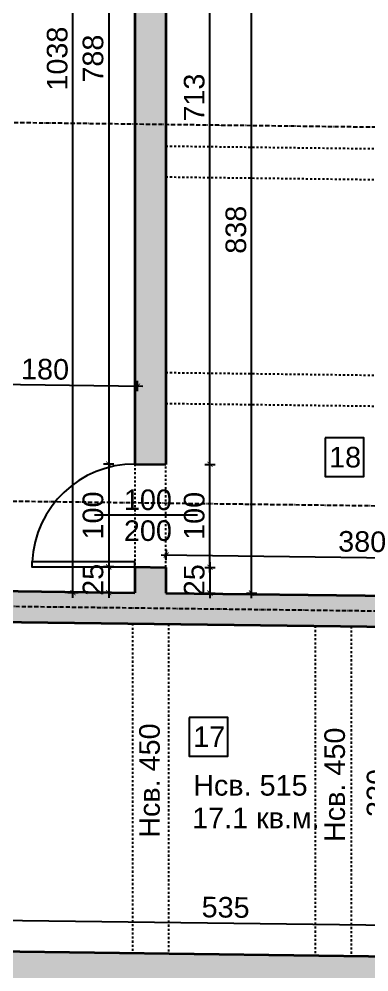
# Model space of a CAD drawing. Header units: inches. Extents: x -72385 to 39588, y -6525 to 66685.
# Drawn here: x -52215 to -51875, y 15684 to 16609 of the extents above; entities that cross this region are included whole.
import ezdxf

# ---------------------------------------------------------------- set-up
doc = ezdxf.new("R2010")
doc.units = ezdxf.units.IN
doc.header["$MEASUREMENT"] = 0
doc.linetypes.add('DashDot', pattern=[0.6, 0.4, -0.1, 0, -0.1])
doc.linetypes.add('Hidden', pattern=[0.4, 0.2, -0.2])
for name, color, linetype, lineweight in [('Врати', 251, 'Continuous', 25), ('Линия на разрез', 252, 'DashDot', 25), ('Надписи Hсв', 252, 'Continuous', 25), ('Надписи врати', 252, 'Continuous', 25), ('Надписи коти вътрешни', 252, 'Continuous', 25), ('Надписи номера на пом.', 252, 'Continuous', 25), ('Надписи площ', 252, 'Continuous', 25), ('Оси', 252, 'DashDot', 25), ('Пунктир', 253, 'Hidden', 25), ('Разрезни линии', 7, 'Continuous', 35), ('Щрих стени', 254, 'Continuous', 25)]:
    doc.layers.add(name, color=color, linetype=linetype, lineweight=lineweight)
doc.styles.add('Arial Regular', font='arial.ttf')
doc.styles.get("Standard").update_dxf_attribs({"font": 'arial.ttf'})
doc.dimstyles.new('Annotative', dxfattribs={"dimscale": 0, "dimtxt": 20, "dimasz": 5, "dimexe": 5, "dimexo": 5, "dimgap": 5, "dimtad": 1, "dimdec": 0, "dimzin": 0, "dimdsep": 46, "dimtxsty": 'Standard', "dimblk": 'ARCHTICK', "dimcen": 5, "dimdle": 5, "dimadec": 0, "dimazin": 0, "dimtfac": 1, "dimtdec": 0, "dimtofl": 0, "dimtmove": 0, "dimatfit": 3, "dimldrblk": 'ARCHTICK', "dimfxl": 5, "dimfxlon": 1, "dimtolj": 1, "dimtzin": 0, "dimarcsym": 1})

# ---------------------------------------------------------------- blocks, each defined once
blk = doc.blocks.new('_ArchTick')
at = {"color": 0, "linetype": 'ByBlock', "const_width": 0.15}
blk.add_lwpolyline([(-0.5, -0.5), (0.5, 0.5)], dxfattribs=at)
blk = doc.blocks.new('*D4426')
at = {"layer": 'Defpoints', "color": 0, "ltscale": 50, "transparency": 16777216}
for p in [(-52102.34, 16964.74), (-52127.73, 16177.17), (-52102.34, 16177.17)]:
    blk.add_point(p, dxfattribs=at)
at = {"layer": 'Надписи коти вътрешни', "color": 0, "lineweight": -2, "ltscale": 50, "transparency": 16777216}
for p, q in [((-52127.73, 16969.74), (-52127.73, 16172.17)), ((-52122.73, 16964.74), (-52132.73, 16964.74)), ((-52122.73, 16177.17), (-52132.73, 16177.17))]:
    blk.add_line(p, q, dxfattribs=at)
at = {"layer": 'Надписи коти вътрешни', "color": 0, "lineweight": -2, "ltscale": 50, "transparency": 16777216, "xscale": 5, "yscale": 5, "zscale": 5}
for p, rotation in [((-52127.73, 16964.74), 90), ((-52127.73, 16177.17), 270)]:
    blk.add_blockref('_ArchTick', p, dxfattribs=dict(at, rotation=rotation))
at = {"layer": 'Надписи коти вътрешни', "color": 0, "ltscale": 50, "transparency": 16777216, "insert": (-52142.94, 16570.95), "char_height": 20, "attachment_point": 5, "rotation": 90}
blk.add_mtext('\\A1;788', dxfattribs=at)
blk = doc.blocks.new('*D4427')
at = {"layer": 'Defpoints', "color": 0, "ltscale": 50, "transparency": 16777216}
for p in [(-52102.34, 16177.18), (-52127.73, 16077.17), (-52102.34, 16077.17)]:
    blk.add_point(p, dxfattribs=at)
at = {"layer": 'Надписи коти вътрешни', "color": 0, "lineweight": -2, "ltscale": 50, "transparency": 16777216}
for p, q in [((-52127.73, 16182.18), (-52127.73, 16072.17)), ((-52122.73, 16177.18), (-52132.73, 16177.18)), ((-52122.73, 16077.17), (-52132.73, 16077.17))]:
    blk.add_line(p, q, dxfattribs=at)
at = {"layer": 'Надписи коти вътрешни', "color": 0, "lineweight": -2, "ltscale": 50, "transparency": 16777216, "xscale": 5, "yscale": 5, "zscale": 5}
for p, rotation in [((-52127.73, 16177.18), 90), ((-52127.73, 16077.17), 270)]:
    blk.add_blockref('_ArchTick', p, dxfattribs=dict(at, rotation=rotation))
at = {"layer": 'Надписи коти вътрешни', "color": 0, "ltscale": 50, "transparency": 16777216, "insert": (-52142.94, 16127.17), "char_height": 20, "attachment_point": 5, "rotation": 90}
blk.add_mtext('\\A1;100', dxfattribs=at)
blk = doc.blocks.new('*D4428')
at = {"layer": 'Defpoints', "color": 0, "ltscale": 50, "transparency": 16777216}
for p in [(-52102.34, 16077.17), (-52127.73, 16052.17), (-52102.34, 16052.17)]:
    blk.add_point(p, dxfattribs=at)
at = {"layer": 'Надписи коти вътрешни', "color": 0, "lineweight": -2, "ltscale": 50, "transparency": 16777216}
for p, q in [((-52127.73, 16082.17), (-52127.73, 16047.17)), ((-52122.73, 16077.17), (-52132.73, 16077.17)), ((-52122.73, 16052.17), (-52132.73, 16052.17))]:
    blk.add_line(p, q, dxfattribs=at)
at = {"layer": 'Надписи коти вътрешни', "color": 0, "lineweight": -2, "ltscale": 50, "transparency": 16777216, "xscale": 5, "yscale": 5, "zscale": 5}
for p, rotation in [((-52127.73, 16077.17), 90), ((-52127.73, 16052.17), 270)]:
    blk.add_blockref('_ArchTick', p, dxfattribs=dict(at, rotation=rotation))
at = {"layer": 'Надписи коти вътрешни', "color": 0, "ltscale": 50, "transparency": 16777216, "insert": (-52142.94, 16064.67), "char_height": 20, "attachment_point": 5, "rotation": 90}
blk.add_mtext('\\A1;25', dxfattribs=at)
blk = doc.blocks.new('*D481')
at = {"layer": 'Defpoints', "color": 0, "ltscale": 50, "transparency": 16777216}
for p in [(-52099.78, 16252.84), (-52282.34, 16054.46), (-52102.34, 16052.17)]:
    blk.add_point(p, dxfattribs=at)
at = {"layer": 'Надписи коти вътрешни', "color": 0, "lineweight": -2, "ltscale": 50, "transparency": 16777216}
for p, q in [((-52284.78, 16255.19), (-52094.78, 16252.77)), ((-52279.85, 16250.13), (-52279.72, 16260.13)), ((-52099.85, 16247.84), (-52099.72, 16257.84))]:
    blk.add_line(p, q, dxfattribs=at)
at = {"layer": 'Надписи коти вътрешни', "color": 0, "lineweight": -2, "ltscale": 50, "transparency": 16777216, "xscale": 5, "yscale": 5, "zscale": 5}
for p, rotation in [((-52279.78, 16255.13), 179.2706286525501), ((-52099.78, 16252.84), 359.2706286525501)]:
    blk.add_blockref('_ArchTick', p, dxfattribs=dict(at, rotation=rotation))
at = {"layer": 'Надписи коти вътрешни', "color": 0, "ltscale": 50, "transparency": 16777216, "insert": (-52189.59, 16269.19), "char_height": 20, "attachment_point": 5, "rotation": 359.27063}
blk.add_mtext('\\A1;180', dxfattribs=at)
blk = doc.blocks.new('*D4432')
at = {"layer": 'Defpoints', "color": 0, "ltscale": 50, "transparency": 16777216}
for p in [(-52162.5, 17089.75), (-52102.34, 17089.75), (-52102.34, 16052.17)]:
    blk.add_point(p, dxfattribs=at)
at = {"layer": 'Надписи коти вътрешни', "color": 0, "lineweight": -2, "ltscale": 50, "transparency": 16777216}
for p, q in [((-52157.5, 17089.75), (-52167.5, 17089.75)), ((-52162.5, 16047.17), (-52162.5, 17094.75)), ((-52157.5, 16052.17), (-52167.5, 16052.17))]:
    blk.add_line(p, q, dxfattribs=at)
at = {"layer": 'Надписи коти вътрешни', "color": 0, "lineweight": -2, "ltscale": 50, "transparency": 16777216, "xscale": 5, "yscale": 5, "zscale": 5}
for p, rotation in [((-52162.5, 17089.75), 90), ((-52162.5, 16052.17), 270)]:
    blk.add_blockref('_ArchTick', p, dxfattribs=dict(at, rotation=rotation))
at = {"layer": 'Надписи коти вътрешни', "color": 0, "ltscale": 50, "transparency": 16777216, "insert": (-52177.72, 16570.96), "char_height": 20, "attachment_point": 5, "rotation": 90}
blk.add_mtext('\\A1;1038', dxfattribs=at)
blk = doc.blocks.new('*D4433')
at = {"layer": 'Defpoints', "color": 0, "ltscale": 50, "transparency": 16777216}
for p in [(-52072.34, 16076.79), (-52072.34, 16051.78), (-52029.47, 16051.78)]:
    blk.add_point(p, dxfattribs=at)
at = {"layer": 'Надписи коти вътрешни', "color": 0, "lineweight": -2, "ltscale": 50, "transparency": 16777216}
for p, q in [((-52029.47, 16081.79), (-52029.47, 16046.78)), ((-52034.47, 16076.79), (-52024.47, 16076.79)), ((-52034.47, 16051.78), (-52024.47, 16051.78))]:
    blk.add_line(p, q, dxfattribs=at)
at = {"layer": 'Надписи коти вътрешни', "color": 0, "lineweight": -2, "ltscale": 50, "transparency": 16777216, "xscale": 5, "yscale": 5, "zscale": 5}
for p, rotation in [((-52029.47, 16076.79), 90), ((-52029.47, 16051.78), 270)]:
    blk.add_blockref('_ArchTick', p, dxfattribs=dict(at, rotation=rotation))
at = {"layer": 'Надписи коти вътрешни', "color": 0, "ltscale": 50, "transparency": 16777216, "insert": (-52044.68, 16064.28), "char_height": 20, "attachment_point": 5, "rotation": 90}
blk.add_mtext('\\A1;25', dxfattribs=at)
blk = doc.blocks.new('*D4146')
at = {"layer": 'Defpoints', "color": 0, "ltscale": 50, "transparency": 16777216}
for p in [(-52072.34, 16176.79), (-52029.47, 16176.79), (-52072.34, 16076.79)]:
    blk.add_point(p, dxfattribs=at)
at = {"layer": 'Надписи коти вътрешни', "color": 0, "lineweight": -2, "ltscale": 50, "transparency": 16777216}
for p, q in [((-52029.47, 16071.79), (-52029.47, 16181.79)), ((-52034.47, 16176.79), (-52024.47, 16176.79)), ((-52034.47, 16076.79), (-52024.47, 16076.79))]:
    blk.add_line(p, q, dxfattribs=at)
at = {"layer": 'Надписи коти вътрешни', "color": 0, "lineweight": -2, "ltscale": 50, "transparency": 16777216, "xscale": 5, "yscale": 5, "zscale": 5}
for p, rotation in [((-52029.47, 16176.79), 90), ((-52029.47, 16076.79), 270)]:
    blk.add_blockref('_ArchTick', p, dxfattribs=dict(at, rotation=rotation))
at = {"layer": 'Надписи коти вътрешни', "color": 0, "ltscale": 50, "transparency": 16777216, "insert": (-52044.68, 16126.79), "char_height": 20, "attachment_point": 5, "rotation": 90}
blk.add_mtext('\\A1;100', dxfattribs=at)
blk = doc.blocks.new('*D4434')
at = {"layer": 'Defpoints', "color": 0, "ltscale": 50, "transparency": 16777216}
for p in [(-52072.34, 16889.35), (-52029.47, 16889.35), (-52072.34, 16176.79)]:
    blk.add_point(p, dxfattribs=at)
at = {"layer": 'Надписи коти вътрешни', "color": 0, "lineweight": -2, "ltscale": 50, "transparency": 16777216}
for p, q in [((-52029.47, 16171.79), (-52029.47, 16894.35)), ((-52034.47, 16889.35), (-52024.47, 16889.35)), ((-52034.47, 16176.79), (-52024.47, 16176.79))]:
    blk.add_line(p, q, dxfattribs=at)
at = {"layer": 'Надписи коти вътрешни', "color": 0, "lineweight": -2, "ltscale": 50, "transparency": 16777216, "xscale": 5, "yscale": 5, "zscale": 5}
for p, rotation in [((-52029.47, 16889.35), 90), ((-52029.47, 16176.79), 270)]:
    blk.add_blockref('_ArchTick', p, dxfattribs=dict(at, rotation=rotation))
at = {"layer": 'Надписи коти вътрешни', "color": 0, "ltscale": 50, "transparency": 16777216, "insert": (-52044.69, 16533.07), "char_height": 20, "attachment_point": 5, "rotation": 90}
blk.add_mtext('\\A1;713', dxfattribs=at)
blk = doc.blocks.new('*D8210')
at = {"layer": 'Defpoints', "color": 0, "ltscale": 50, "transparency": 16777216}
for p in [(-52072.34, 16889.35), (-51989.03, 16889.35), (-52072.34, 16051.78)]:
    blk.add_point(p, dxfattribs=at)
at = {"layer": 'Надписи коти вътрешни', "color": 0, "lineweight": -2, "ltscale": 50, "transparency": 16777216}
for p, q in [((-51989.03, 16046.78), (-51989.03, 16894.35)), ((-51994.03, 16889.35), (-51984.03, 16889.35)), ((-51994.03, 16051.78), (-51984.03, 16051.78))]:
    blk.add_line(p, q, dxfattribs=at)
at = {"layer": 'Надписи коти вътрешни', "color": 0, "lineweight": -2, "ltscale": 50, "transparency": 16777216, "xscale": 5, "yscale": 5, "zscale": 5}
for p, rotation in [((-51989.03, 16889.35), 90), ((-51989.03, 16051.78), 270)]:
    blk.add_blockref('_ArchTick', p, dxfattribs=dict(at, rotation=rotation))
at = {"layer": 'Надписи коти вътрешни', "color": 0, "ltscale": 50, "transparency": 16777216, "insert": (-52004.24, 16404.7), "char_height": 20, "attachment_point": 5, "rotation": 90}
blk.add_mtext('\\A1;838', dxfattribs=at)
blk = doc.blocks.new('*D486')
at = {"layer": 'Defpoints', "color": 0, "ltscale": 50, "transparency": 16777216}
for p in [(-51691.86, 16084.08), (-52072.34, 16051.78), (-51692.34, 16046.95)]:
    blk.add_point(p, dxfattribs=at)
at = {"layer": 'Надписи коти вътрешни', "color": 0, "lineweight": -2, "ltscale": 50, "transparency": 16777216}
for p, q in [((-52076.86, 16088.98), (-51686.86, 16084.02)), ((-52071.93, 16083.92), (-52071.8, 16093.92)), ((-51691.93, 16079.08), (-51691.8, 16089.08))]:
    blk.add_line(p, q, dxfattribs=at)
at = {"layer": 'Надписи коти вътрешни', "color": 0, "lineweight": -2, "ltscale": 50, "transparency": 16777216, "xscale": 5, "yscale": 5, "zscale": 5}
for p, rotation in [((-52071.86, 16088.92), 179.2706286525495), ((-51691.86, 16084.08), 359.2706286525495)]:
    blk.add_blockref('_ArchTick', p, dxfattribs=dict(at, rotation=rotation))
at = {"layer": 'Надписи коти вътрешни', "color": 0, "ltscale": 50, "transparency": 16777216, "insert": (-51881.67, 16101.72), "char_height": 20, "attachment_point": 5, "rotation": 359.27063}
blk.add_mtext('\\A1;380', dxfattribs=at)
blk = doc.blocks.new('*D7655')
at = {"layer": 'Defpoints', "color": 0, "ltscale": 50, "transparency": 16777216}
for p in [(-51746.95, 15727.83), (-52282.34, 15704.43), (-51747.34, 15697.62)]:
    blk.add_point(p, dxfattribs=at)
at = {"layer": 'Надписи коти вътрешни', "color": 0, "lineweight": -2, "ltscale": 50, "transparency": 16777216}
for p, q in [((-52282.02, 15729.64), (-52281.89, 15739.64)), ((-52286.95, 15734.7), (-51741.95, 15727.76)), ((-51747.02, 15722.83), (-51746.89, 15732.83))]:
    blk.add_line(p, q, dxfattribs=at)
at = {"layer": 'Надписи коти вътрешни', "color": 0, "lineweight": -2, "ltscale": 50, "transparency": 16777216, "xscale": 5, "yscale": 5, "zscale": 5}
for p, rotation in [((-52281.95, 15734.64), 179.2706286525454), ((-51746.95, 15727.83), 359.2706286525454)]:
    blk.add_blockref('_ArchTick', p, dxfattribs=dict(at, rotation=rotation))
at = {"layer": 'Надписи коти вътрешни', "color": 0, "ltscale": 50, "transparency": 16777216, "insert": (-52014.26, 15746.45), "char_height": 20, "attachment_point": 5, "rotation": 359.27063}
blk.add_mtext('\\A1;535', dxfattribs=at)
blk = doc.blocks.new('*D494')
at = {"layer": 'Defpoints', "color": 0, "ltscale": 50, "transparency": 16777216}
for p in [(-51747.34, 16017.64), (-51851.95, 15697.62), (-51747.34, 15697.62)]:
    blk.add_point(p, dxfattribs=at)
at = {"layer": 'Надписи коти вътрешни', "color": 0, "lineweight": -2, "ltscale": 50, "transparency": 16777216}
for p, q in [((-51851.95, 16022.64), (-51851.95, 15692.62)), ((-51846.95, 16017.64), (-51856.95, 16017.64)), ((-51846.95, 15697.62), (-51856.95, 15697.62))]:
    blk.add_line(p, q, dxfattribs=at)
at = {"layer": 'Надписи коти вътрешни', "color": 0, "lineweight": -2, "ltscale": 50, "transparency": 16777216, "xscale": 5, "yscale": 5, "zscale": 5}
for p, rotation in [((-51851.95, 16017.64), 90), ((-51851.95, 15697.62), 270)]:
    blk.add_blockref('_ArchTick', p, dxfattribs=dict(at, rotation=rotation))
at = {"layer": 'Надписи коти вътрешни', "color": 0, "ltscale": 50, "transparency": 16777216, "insert": (-51867.17, 15857.63), "char_height": 20, "attachment_point": 5, "rotation": 90}
blk.add_mtext('\\A1;320', dxfattribs=at)

msp = doc.modelspace()

# ---------------------------------------------------------------- hatches: boundary and pattern name
at = {"layer": 'Щрих стени', "ltscale": 10}
h = msp.add_hatch(color=256, dxfattribs=at)
h.dxf.hatch_style = 1
h.paths.add_polyline_path([(-52272.34, 17091.91), (-52102.34, 17089.75), (-52102.34, 17054.75), (-52072.34, 17054.36), (-52072.34, 17089.37), (-51747.34, 17085.23), (-51747.34, 17050.23), (-51717.34, 17049.85), (-51717.34, 17084.85), (-51702.34, 17084.66), (-51702.34, 17104.66), (-51802.34, 17105.93), (-51802.34, 17120.93), (-52317.34, 17127.49), (-52317.34, 16319.92), (-52282.34, 16319.48), (-52282.34, 16554.5), (-52272.34, 16554.37)])
h.paths.add_polyline_path([(-52062.34, 16919.23), (-52072.34, 16919.35), (-52072.34, 16964.36), (-52102.34, 16964.74), (-52102.34, 16177.18), (-52072.34, 16176.79), (-52072.34, 16889.35), (-52062.34, 16889.22)])
h.paths.add_polyline_path([(-51677.34, 16914.33), (-51687.34, 16914.45), (-51687.34, 16929.45), (-51717.34, 16929.84), (-51717.34, 16959.84), (-51747.34, 16960.22), (-51747.34, 16915.22), (-51962.34, 16917.95), (-51962.34, 16887.95), (-51677.34, 16884.32)])
h.paths.add_polyline_path([(-51367.34, 17115.4), (-51612.34, 17118.51), (-51612.34, 17083.51), (-51397.34, 17080.77), (-51397.34, 16538.23), (-51404.84, 16538.33), (-51404.84, 16458.32), (-51397.34, 16458.22), (-51397.34, 16043.19), (-51547.34, 16045.1), (-51547.34, 16395.13), (-51577.34, 16395.51), (-51577.34, 16045.48), (-51592.34, 16045.67), (-51592.34, 16015.67), (-51397.34, 16013.19), (-51397.34, 15938.18), (-51399.84, 15938.21), (-51399.84, 15858.21), (-51367.34, 15857.79), (-51337.34, 15857.41), (-51337.34, 15892.41), (-51367.34, 15892.8), (-51367.34, 16502.85), (-51337.31, 16502.46), (-51337.31, 16537.47), (-51367.34, 16537.85)])
h.paths.add_polyline_path([(-51547.34, 16912.67), (-51577.34, 16913.05), (-51577.34, 16495.52), (-51547.34, 16495.14)], flags=17)
h.paths.add_polyline_path([(-51692.34, 16046.95), (-52072.34, 16051.78), (-52072.34, 16076.79), (-52102.34, 16077.17), (-52102.34, 16052.17), (-52317.34, 16054.9), (-52317.34, 16019.9), (-52282.34, 16019.45), (-52282.34, 16024.45), (-51747.34, 16017.64), (-51747.34, 15905.13), (-51717.34, 15904.75), (-51717.34, 16017.26), (-51692.34, 16016.94)])
h.paths.add_polyline_path([(-51597.34, 15695.71), (-51717.34, 15697.24), (-51717.34, 15804.74), (-51747.34, 15805.13), (-51747.34, 15697.62), (-52282.34, 15704.43), (-52282.34, 15754.45), (-52317.34, 15754.9), (-52317.34, 15292.34), (-51967.34, 15287.88), (-51967.34, 15322.89), (-51969.84, 15322.92), (-51969.84, 15402.93), (-51699.84, 15399.49), (-51699.84, 15394.49), (-51669.84, 15394.11), (-51669.84, 15429.11), (-51999.84, 15433.31), (-51999.84, 15323.3), (-52282.34, 15326.9), (-52282.34, 15674.43), (-51597.34, 15665.71)])
h.paths.add_polyline_path([(-51367.34, 15707.78), (-51397.34, 15708.16), (-51397.34, 15693.16), (-51497.34, 15694.44), (-51497.34, 15664.43), (-51397.34, 15663.16), (-51397.34, 15350.63), (-51402.34, 15350.7), (-51402.34, 15280.69), (-51367.34, 15280.25)])
h.paths.add_polyline_path([(-51667.34, 15319.07), (-51669.84, 15319.1), (-51669.84, 15324.1), (-51699.84, 15324.48), (-51699.84, 15319.48), (-51702.34, 15319.51), (-51702.34, 15284.51), (-51667.34, 15284.07)])

# ---------------------------------------------------------------- linework, layer by layer
at = {"layer": 'Врати', "ltscale": 50}
msp.add_lwpolyline([(-52102.34, 16077.17), (-52102.34, 16082.17), (-52202.34, 16082.17), (-52202.34, 16077.17)], close=True, dxfattribs=at)
msp.add_arc((-52102.34, 16077.17), 100, 90, 177.13402, dxfattribs=at)
at = {"layer": 'Линия на разрез', "ltscale": 10}
msp.add_lwpolyline([(-52477.21, 16144.44), (-41314.83, 16002.34), (-41314.83, 15502.3), (-40082.38, 15486.61)], dxfattribs=at)
at = {"layer": 'Надписи врати', "ltscale": 50}
msp.add_line((-52141.68, 16127.92), (-52041.68, 16127.92), dxfattribs=at)
at = {"layer": 'Надписи номера на пом.', "ltscale": 50}
for points in [[(-51917.67, 16202.54), (-51917.67, 16165.04), (-51880.17, 16165.04), (-51880.17, 16202.54)], [(-52049.55, 15930.96), (-52049.55, 15893.46), (-52012.05, 15893.46), (-52012.05, 15930.96)]]:
    msp.add_lwpolyline(points, close=True, dxfattribs=at)
at = {"layer": 'Оси', "ltscale": 10}
msp.add_line((-39839.84, 16351.09), (-52699.84, 16514.81), dxfattribs=at)
msp.add_lwpolyline([(-39839.84, 15751.04), (-51384.84, 15898.02), (-51384.84, 16028.03), (-52699.84, 16044.77)], dxfattribs=at)
at = {"layer": 'Пунктир', "ltscale": 10}
for p, q in [((-52072.34, 16486.07), (-51577.34, 16479.77)), ((-52072.34, 16456.07), (-51577.34, 16449.76)), ((-52072.34, 16266.05), (-51577.34, 16259.75)), ((-52072.34, 16236.05), (-51577.34, 16229.75)), ((-52102.34, 16177.17), (-52102.34, 16077.17)), ((-52072.34, 16076.79), (-52072.34, 16176.79)), ((-52104.84, 16022.19), (-52104.84, 15702.17)), ((-52069.84, 16021.75), (-52069.84, 15701.72)), ((-51927.34, 16019.94), (-51927.34, 15699.91)), ((-51892.34, 16019.49), (-51892.34, 15699.46))]:
    msp.add_line(p, q, dxfattribs=at)
at = {"layer": 'Разрезни линии', "ltscale": 50}
for p, q in [((-52102.34, 16964.74), (-52102.34, 16177.18)), ((-52072.34, 16889.35), (-52072.34, 16176.79)), ((-52102.34, 16177.18), (-52072.34, 16176.79)), ((-52102.34, 16077.17), (-52072.34, 16076.79)), ((-52102.34, 16077.17), (-52102.34, 16052.17)), ((-52072.34, 16076.79), (-52072.34, 16051.78)), ((-52317.34, 16054.9), (-52102.34, 16052.17)), ((-52072.34, 16051.78), (-51692.34, 16046.95)), ((-52282.34, 16024.45), (-51747.34, 16017.64)), ((-52282.34, 15704.43), (-51747.34, 15697.62))]:
    msp.add_line(p, q, dxfattribs=at)

# ---------------------------------------------------------------- texts
at = {"layer": 'Надписи Hсв', "ltscale": 100, "char_height": 20, "width": 180.4891, "attachment_point": 1, "rotation": 90, "style": 'Arial Regular'}
for insert in [(-52098.2, 15814.1), (-51918.44, 15810.01)]:
    msp.add_mtext('\\pxt8;Hсв. 450', dxfattribs=dict(at, insert=insert))
at = {"layer": 'Надписи Hсв', "ltscale": 100, "insert": (-52045.81, 15875.05), "char_height": 20, "width": 180.4891, "attachment_point": 1, "style": 'Arial Regular'}
msp.add_mtext('\\pxt8;Hсв. 515', dxfattribs=at)
at = {"layer": 'Надписи врати', "ltscale": 100, "char_height": 20, "width": 180.4891, "attachment_point": 1, "style": 'Arial Regular'}
for s, insert in [('100', (-52113.02, 16152.44)), ('200', (-52113.02, 16122.44))]:
    msp.add_mtext(s, dxfattribs=dict(at, insert=insert))
at = {"layer": 'Надписи номера на пом.', "ltscale": 100, "char_height": 20, "width": 180.4891, "attachment_point": 1, "style": 'Arial Regular'}
for s, insert in [('\\pxqc;18', (-51988.53, 16193.85)), ('\\pxqc;17', (-52120.41, 15922.27))]:
    msp.add_mtext(s, dxfattribs=dict(at, insert=insert))
at = {"layer": 'Надписи площ', "ltscale": 100, "insert": (-52046.79, 15843.37), "char_height": 20, "width": 180.4891, "attachment_point": 1, "style": 'Arial Regular'}
msp.add_mtext('17.1 кв.м.', dxfattribs=at)

# ---------------------------------------------------------------- dimensions: what is measured, and where the dimension line sits
at = {"layer": 'Надписи коти вътрешни', "ltscale": 50}
for base, p1, p2, picture, middle in [((-52162.5, 17089.75), (-52102.34, 16052.17), (-52102.34, 17089.75), '*D4432', (-52177.72, 16570.96)), ((-52127.73, 16177.17), (-52102.34, 16964.74), (-52102.34, 16177.17), '*D4426', (-52142.94, 16570.95)), ((-52029.47, 16889.35), (-52072.34, 16176.79), (-52072.34, 16889.35), '*D4434', (-52044.69, 16533.07)), ((-52127.73, 16077.17), (-52102.34, 16177.18), (-52102.34, 16077.17), '*D4427', (-52142.94, 16127.17)), ((-51851.95, 15697.62), (-51747.34, 16017.64), (-51747.34, 15697.62), '*D494', (-51867.17, 15857.63))]:
    dim = msp.add_linear_dim(base=base, p1=p1, p2=p2, angle=90, dimstyle='Annotative', override={"dimscale": 0, "dimtix": 0, "dimtofl": 0, "dimtmove": 0, "dimatfit": 3}, dxfattribs=at)
    dim.commit()
    dim.dimension.update_dxf_attribs({"geometry": picture, "text_midpoint": middle})
for base, p1, p2, picture, middle in [((-51989.03, 16889.35), (-52072.34, 16051.78), (-52072.34, 16889.35), '*D8210', (-51989.03, 16404.7)), ((-52127.73, 16052.17), (-52102.34, 16077.17), (-52102.34, 16052.17), '*D4428', (-52127.73, 16064.67)), ((-52029.47, 16051.78), (-52072.34, 16076.79), (-52072.34, 16051.78), '*D4433', (-52029.47, 16064.28))]:
    dim = msp.add_linear_dim(base=base, p1=p1, p2=p2, angle=90, dimstyle='Annotative', override={"dimscale": 0, "dimtix": 0, "dimtofl": 0, "dimtmove": 0, "dimatfit": 3}, dxfattribs=at)
    dim.commit()
    dim.dimension.update_dxf_attribs({"geometry": picture, "text_midpoint": middle, "dimtype": 128})
for p1, p2, distance, picture, middle in [((-52282.34, 16054.46), (-52102.34, 16052.17), 200.69, '*D481', (-52189.59, 16269.19)), ((-52072.34, 16076.79), (-52072.34, 16176.79), -42.87, '*D4146', (-52044.68, 16126.79)), ((-52072.34, 16051.78), (-51692.34, 16046.95), 37.14, '*D486', (-51881.67, 16101.72)), ((-52282.34, 15704.43), (-51747.34, 15697.62), 30.21, '*D7655', (-52014.26, 15746.45))]:
    dim = msp.add_aligned_dim(p1=p1, p2=p2, distance=distance, dimstyle='Annotative', override={"dimscale": 0, "dimtix": 0, "dimtofl": 0, "dimtmove": 0, "dimatfit": 3}, dxfattribs=at)
    dim.commit()
    dim.dimension.update_dxf_attribs({"geometry": picture, "text_midpoint": middle})

doc.saveas('drawing.dxf')
